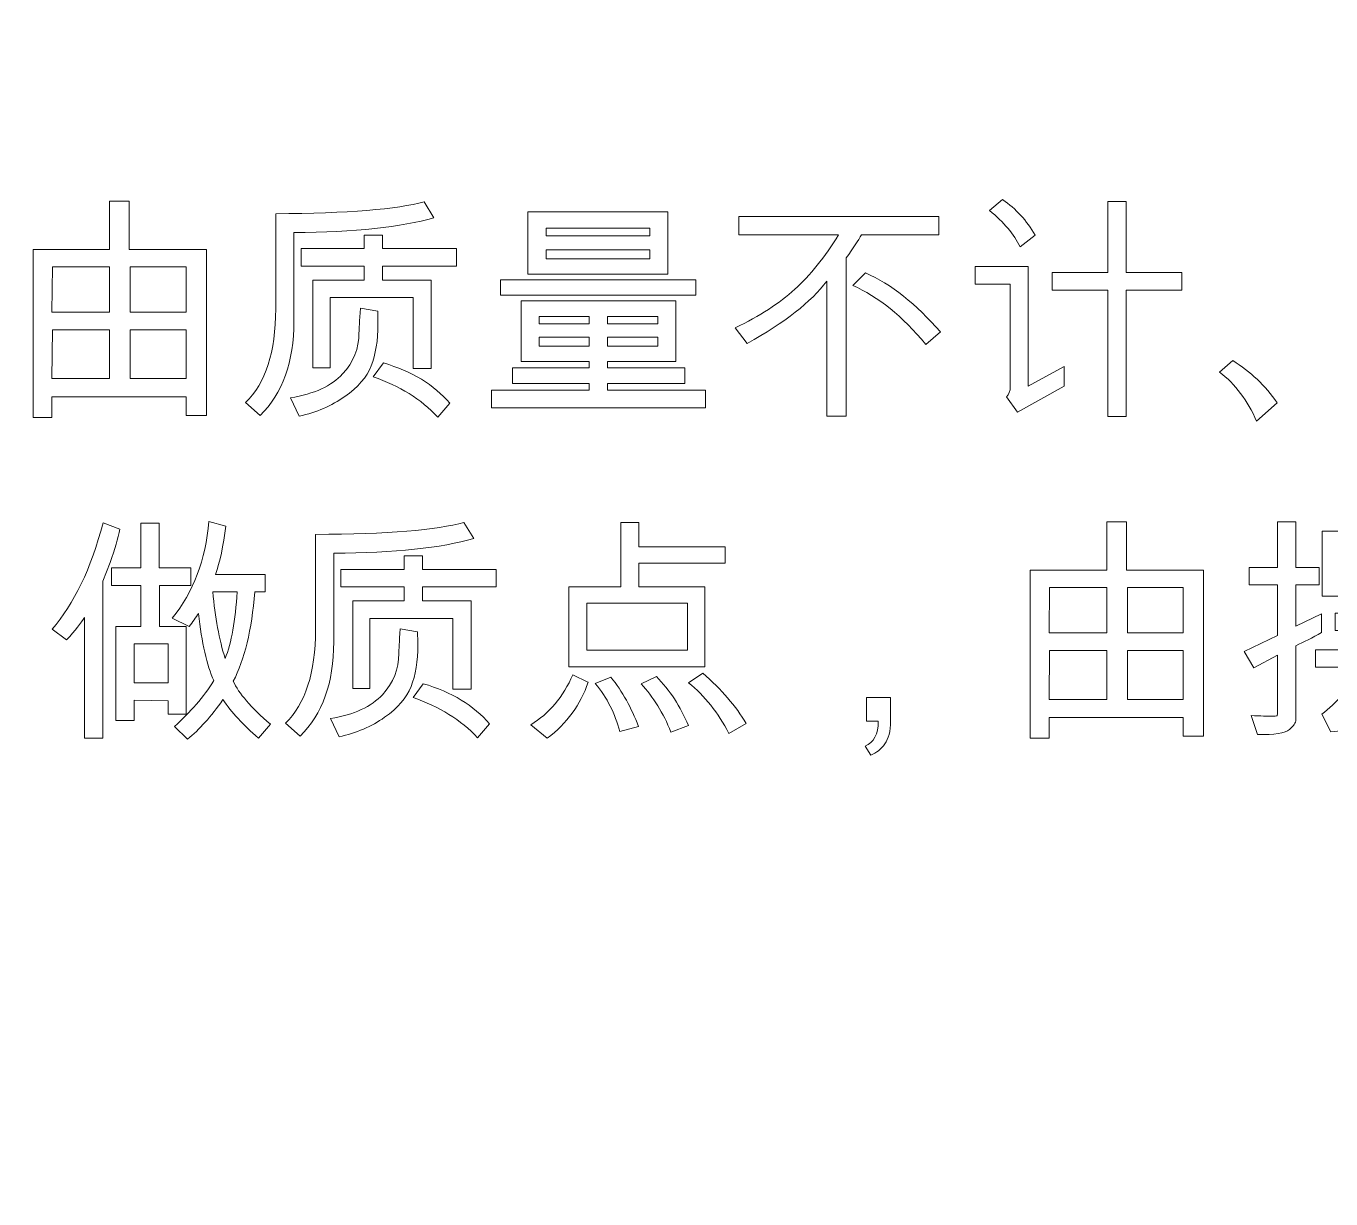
# Model space of a CAD drawing. Header units: millimetres. Extents: x -536 to 886, y 98 to 503.
# Drawn here: x 171.21 to 201.5, y 369.67 to 396.89 of the extents above; entities that cross this region are included whole.
import ezdxf

# ---------------------------------------------------------------- set-up
doc = ezdxf.new("R2010")
doc.units = ezdxf.units.MM
doc.header["$MEASUREMENT"] = 0
doc.layers.add('layer 1', color=7, linetype='Continuous')

msp = doc.modelspace()

# ---------------------------------------------------------------- linework, layer by layer
at = {"layer": 'layer 1', "lineweight": 9}
msp.add_open_spline([(-26.36, 241.324), (-26.36, 241.324), (313.64, 241.324), (313.64, 241.324), (313.64, 241.324), (318.948, 241.327), (324.037, 243.439), (327.788, 247.195), (327.788, 247.195), (331.538, 250.95), (333.644, 256.016), (333.64, 261.324), (333.64, 261.324), (333.64, 261.324), (333.64, 431.324), (333.64, 431.324), (333.64, 431.324), (333.637, 436.632), (331.525, 441.721), (327.77, 445.471), (327.77, 445.471), (324.014, 449.222), (318.948, 451.327), (313.64, 451.324), (313.64, 451.324), (313.64, 451.324), (-26.36, 451.324), (-26.36, 451.324), (-26.36, 451.324), (-31.667, 451.321), (-36.756, 449.209), (-40.507, 445.453), (-40.507, 445.453), (-44.258, 441.698), (-46.363, 436.632), (-46.36, 431.324), (-46.36, 431.324), (-46.36, 431.324), (-46.36, 261.324), (-46.36, 261.324), (-46.36, 261.324), (-46.356, 256.016), (-44.245, 250.927), (-40.489, 247.177), (-40.489, 247.177), (-36.734, 243.426), (-31.667, 241.321), (-26.36, 241.324)], degree=3, knots=[0, 0, 0, 0, 0.083333, 0.083333, 0.083333, 0.083333, 0.166667, 0.166667, 0.166667, 0.166667, 0.25, 0.25, 0.25, 0.25, 0.333333, 0.333333, 0.333333, 0.333333, 0.416667, 0.416667, 0.416667, 0.416667, 0.5, 0.5, 0.5, 0.5, 0.583333, 0.583333, 0.583333, 0.583333, 0.666667, 0.666667, 0.666667, 0.666667, 0.75, 0.75, 0.75, 0.75, 0.833333, 0.833333, 0.833333, 0.833333, 0.916667, 0.916667, 0.916667, 0.916667, 1, 1, 1, 1], dxfattribs=at)
at = {"layer": 'layer 1', "color": 22, "lineweight": 9}
for points, knots in [([(175.399, 387.851), (175.399, 387.851), (174.926, 387.851), (174.926, 387.851), (174.926, 387.851), (174.926, 387.851), (174.926, 388.285), (174.926, 388.285), (174.926, 388.285), (174.926, 388.285), (171.81, 388.285), (171.81, 388.285), (171.81, 388.285), (171.81, 388.285), (171.81, 387.807), (171.81, 387.807), (171.81, 387.807), (171.81, 387.807), (171.373, 387.807), (171.373, 387.807), (171.373, 387.807), (171.373, 387.807), (171.373, 391.706), (171.373, 391.706), (171.373, 391.706), (171.373, 391.706), (173.149, 391.706), (173.149, 391.706), (173.149, 391.706), (173.149, 391.706), (173.149, 392.823), (173.149, 392.823), (173.149, 392.823), (173.149, 392.823), (173.605, 392.823), (173.605, 392.823), (173.605, 392.823), (173.605, 392.823), (173.605, 391.706), (173.605, 391.706), (173.605, 391.706), (173.605, 391.706), (175.399, 391.706), (175.399, 391.706), (175.399, 391.706), (175.399, 391.706), (175.399, 387.851), (175.399, 387.851)], [0, 0, 0, 0, 0.083333, 0.083333, 0.083333, 0.083333, 0.166667, 0.166667, 0.166667, 0.166667, 0.25, 0.25, 0.25, 0.25, 0.333333, 0.333333, 0.333333, 0.333333, 0.416667, 0.416667, 0.416667, 0.416667, 0.5, 0.5, 0.5, 0.5, 0.583333, 0.583333, 0.583333, 0.583333, 0.666667, 0.666667, 0.666667, 0.666667, 0.75, 0.75, 0.75, 0.75, 0.833333, 0.833333, 0.833333, 0.833333, 0.916667, 0.916667, 0.916667, 0.916667, 1, 1, 1, 1]), ([(180.677, 392.441), (179.927, 392.219), (178.844, 392.104), (177.427, 392.096), (177.427, 392.096), (177.427, 392.096), (177.427, 390.04), (177.427, 390.04), (177.427, 390.04), (177.427, 389.093), (177.166, 388.363), (176.644, 387.851), (176.644, 387.851), (176.644, 387.851), (176.304, 388.152), (176.304, 388.152), (176.304, 388.152), (176.771, 388.601), (177.004, 389.324), (177.004, 390.322), (177.004, 390.322), (177.004, 390.322), (177.004, 392.533), (177.004, 392.533), (177.004, 392.533), (178.679, 392.542), (179.827, 392.635), (180.45, 392.812), (180.45, 392.812), (180.45, 392.812), (180.677, 392.441), (180.677, 392.441)], [0, 0, 0, 0, 0.125, 0.125, 0.125, 0.125, 0.25, 0.25, 0.25, 0.25, 0.375, 0.375, 0.375, 0.375, 0.5, 0.5, 0.5, 0.5, 0.625, 0.625, 0.625, 0.625, 0.75, 0.75, 0.75, 0.75, 0.875, 0.875, 0.875, 0.875, 1, 1, 1, 1]), ([(186.111, 391.128), (186.111, 391.128), (182.861, 391.128), (182.861, 391.128), (182.861, 391.128), (182.861, 391.128), (182.861, 392.579), (182.861, 392.579), (182.861, 392.579), (182.861, 392.579), (186.111, 392.579), (186.111, 392.579), (186.111, 392.579), (186.111, 392.579), (186.111, 391.128), (186.111, 391.128)], [0, 0, 0, 0, 0.25, 0.25, 0.25, 0.25, 0.5, 0.5, 0.5, 0.5, 0.75, 0.75, 0.75, 0.75, 1, 1, 1, 1]), ([(194.634, 392.034), (194.634, 392.034), (194.284, 391.768), (194.284, 391.768), (194.284, 391.768), (194.145, 392.058), (193.909, 392.337), (193.576, 392.606), (193.576, 392.606), (193.576, 392.606), (193.877, 392.861), (193.877, 392.861), (193.877, 392.861), (194.189, 392.648), (194.44, 392.372), (194.634, 392.034)], [0, 0, 0, 0, 0.25, 0.25, 0.25, 0.25, 0.5, 0.5, 0.5, 0.5, 0.75, 0.75, 0.75, 0.75, 1, 1, 1, 1]), ([(198.038, 390.761), (198.038, 390.761), (196.745, 390.761), (196.745, 390.761), (196.745, 390.761), (196.745, 390.761), (196.745, 387.829), (196.745, 387.829), (196.745, 387.829), (196.745, 387.829), (196.322, 387.829), (196.322, 387.829), (196.322, 387.829), (196.322, 387.829), (196.322, 390.761), (196.322, 390.761), (196.322, 390.761), (196.322, 390.761), (195.027, 390.761), (195.027, 390.761), (195.027, 390.761), (195.027, 390.761), (195.027, 391.169), (195.027, 391.169), (195.027, 391.169), (195.027, 391.169), (196.322, 391.169), (196.322, 391.169), (196.322, 391.169), (196.322, 391.169), (196.322, 392.818), (196.322, 392.818), (196.322, 392.818), (196.322, 392.818), (196.745, 392.818), (196.745, 392.818), (196.745, 392.818), (196.745, 392.818), (196.745, 391.169), (196.745, 391.169), (196.745, 391.169), (196.745, 391.169), (198.038, 391.169), (198.038, 391.169), (198.038, 391.169), (198.038, 391.169), (198.038, 390.761), (198.038, 390.761)], [0, 0, 0, 0, 0.083333, 0.083333, 0.083333, 0.083333, 0.166667, 0.166667, 0.166667, 0.166667, 0.25, 0.25, 0.25, 0.25, 0.333333, 0.333333, 0.333333, 0.333333, 0.416667, 0.416667, 0.416667, 0.416667, 0.5, 0.5, 0.5, 0.5, 0.583333, 0.583333, 0.583333, 0.583333, 0.666667, 0.666667, 0.666667, 0.666667, 0.75, 0.75, 0.75, 0.75, 0.833333, 0.833333, 0.833333, 0.833333, 0.916667, 0.916667, 0.916667, 0.916667, 1, 1, 1, 1]), ([(192.399, 392.045), (192.399, 392.045), (190.606, 392.045), (190.606, 392.045), (190.606, 392.045), (190.528, 391.915), (190.41, 391.735), (190.25, 391.507), (190.25, 391.507), (190.25, 391.507), (190.25, 387.834), (190.25, 387.834), (190.25, 387.834), (190.25, 387.834), (189.795, 387.834), (189.795, 387.834), (189.795, 387.834), (189.795, 387.834), (189.795, 390.968), (189.795, 390.968), (189.795, 390.968), (189.437, 390.487), (188.822, 390.005), (187.951, 389.522), (187.951, 389.522), (187.951, 389.522), (187.671, 389.885), (187.671, 389.885), (187.671, 389.885), (188.237, 390.158), (188.698, 390.456), (189.054, 390.778), (189.054, 390.778), (189.411, 391.1), (189.75, 391.522), (190.072, 392.045), (190.072, 392.045), (190.072, 392.045), (187.755, 392.045), (187.755, 392.045), (187.755, 392.045), (187.755, 392.045), (187.755, 392.468), (187.755, 392.468), (187.755, 392.468), (187.755, 392.468), (192.399, 392.468), (192.399, 392.468), (192.399, 392.468), (192.399, 392.468), (192.399, 392.045), (192.399, 392.045)], [0, 0, 0, 0, 0.076923, 0.076923, 0.076923, 0.076923, 0.153846, 0.153846, 0.153846, 0.153846, 0.230769, 0.230769, 0.230769, 0.230769, 0.307692, 0.307692, 0.307692, 0.307692, 0.384615, 0.384615, 0.384615, 0.384615, 0.461538, 0.461538, 0.461538, 0.461538, 0.538462, 0.538462, 0.538462, 0.538462, 0.615385, 0.615385, 0.615385, 0.615385, 0.692308, 0.692308, 0.692308, 0.692308, 0.769231, 0.769231, 0.769231, 0.769231, 0.846154, 0.846154, 0.846154, 0.846154, 0.923077, 0.923077, 0.923077, 0.923077, 1, 1, 1, 1]), ([(181.198, 391.318), (181.198, 391.318), (179.484, 391.318), (179.484, 391.318), (179.484, 391.318), (179.484, 391.318), (179.484, 390.99), (179.484, 390.99), (179.484, 390.99), (179.484, 390.99), (180.615, 390.99), (180.615, 390.99), (180.615, 390.99), (180.615, 390.99), (180.615, 388.939), (180.615, 388.939), (180.615, 388.939), (180.615, 388.939), (180.195, 388.939), (180.195, 388.939), (180.195, 388.939), (180.195, 388.939), (180.195, 390.585), (180.195, 390.585), (180.195, 390.585), (180.195, 390.585), (178.266, 390.585), (178.266, 390.585), (178.266, 390.585), (178.266, 390.585), (178.266, 388.957), (178.266, 388.957), (178.266, 388.957), (178.266, 388.957), (177.867, 388.957), (177.867, 388.957), (177.867, 388.957), (177.867, 388.957), (177.867, 390.99), (177.867, 390.99), (177.867, 390.99), (177.867, 390.99), (179.061, 390.99), (179.061, 390.99), (179.061, 390.99), (179.061, 390.99), (179.061, 391.318), (179.061, 391.318), (179.061, 391.318), (179.061, 391.318), (177.593, 391.318), (177.593, 391.318), (177.593, 391.318), (177.593, 391.318), (177.593, 391.722), (177.593, 391.722), (177.593, 391.722), (177.593, 391.722), (179.061, 391.722), (179.061, 391.722), (179.061, 391.722), (179.061, 391.722), (179.061, 392.039), (179.061, 392.039), (179.061, 392.039), (179.061, 392.039), (179.484, 392.039), (179.484, 392.039), (179.484, 392.039), (179.484, 392.039), (179.484, 391.722), (179.484, 391.722), (179.484, 391.722), (179.484, 391.722), (181.198, 391.722), (181.198, 391.722), (181.198, 391.722), (181.198, 391.722), (181.198, 391.318), (181.198, 391.318)], [0, 0, 0, 0, 0.05, 0.05, 0.05, 0.05, 0.1, 0.1, 0.1, 0.1, 0.15, 0.15, 0.15, 0.15, 0.2, 0.2, 0.2, 0.2, 0.25, 0.25, 0.25, 0.25, 0.3, 0.3, 0.3, 0.3, 0.35, 0.35, 0.35, 0.35, 0.4, 0.4, 0.4, 0.4, 0.45, 0.45, 0.45, 0.45, 0.5, 0.5, 0.5, 0.5, 0.55, 0.55, 0.55, 0.55, 0.6, 0.6, 0.6, 0.6, 0.65, 0.65, 0.65, 0.65, 0.7, 0.7, 0.7, 0.7, 0.75, 0.75, 0.75, 0.75, 0.8, 0.8, 0.8, 0.8, 0.85, 0.85, 0.85, 0.85, 0.9, 0.9, 0.9, 0.9, 0.95, 0.95, 0.95, 0.95, 1, 1, 1, 1]), ([(185.688, 392.018), (185.688, 392.018), (185.688, 392.196), (185.688, 392.196), (185.688, 392.196), (185.688, 392.196), (183.282, 392.196), (183.282, 392.196), (183.282, 392.196), (183.282, 392.196), (183.282, 392.018), (183.282, 392.018), (183.282, 392.018), (183.282, 392.018), (185.688, 392.018), (185.688, 392.018)], [0, 0, 0, 0, 0.25, 0.25, 0.25, 0.25, 0.5, 0.5, 0.5, 0.5, 0.75, 0.75, 0.75, 0.75, 1, 1, 1, 1]), ([(185.688, 391.489), (185.688, 391.489), (185.688, 391.695), (185.688, 391.695), (185.688, 391.695), (185.688, 391.695), (183.282, 391.695), (183.282, 391.695), (183.282, 391.695), (183.282, 391.695), (183.282, 391.489), (183.282, 391.489), (183.282, 391.489), (183.282, 391.489), (185.688, 391.489), (185.688, 391.489)], [0, 0, 0, 0, 0.25, 0.25, 0.25, 0.25, 0.5, 0.5, 0.5, 0.5, 0.75, 0.75, 0.75, 0.75, 1, 1, 1, 1]), ([(173.149, 390.246), (173.149, 390.246), (173.149, 391.302), (173.149, 391.302), (173.149, 391.302), (173.149, 391.302), (171.821, 391.302), (171.821, 391.302), (171.821, 391.302), (171.821, 391.302), (171.81, 390.246), (171.81, 390.246), (171.81, 390.246), (171.81, 390.246), (173.149, 390.246), (173.149, 390.246)], [0, 0, 0, 0, 0.25, 0.25, 0.25, 0.25, 0.5, 0.5, 0.5, 0.5, 0.75, 0.75, 0.75, 0.75, 1, 1, 1, 1]), ([(174.926, 390.246), (174.926, 390.246), (174.926, 391.302), (174.926, 391.302), (174.926, 391.302), (174.926, 391.302), (173.627, 391.302), (173.627, 391.302), (173.627, 391.302), (173.627, 391.302), (173.627, 390.246), (173.627, 390.246), (173.627, 390.246), (173.627, 390.246), (174.926, 390.246), (174.926, 390.246)], [0, 0, 0, 0, 0.25, 0.25, 0.25, 0.25, 0.5, 0.5, 0.5, 0.5, 0.75, 0.75, 0.75, 0.75, 1, 1, 1, 1]), ([(192.434, 389.791), (192.434, 389.791), (192.095, 389.5), (192.095, 389.5), (192.095, 389.5), (191.556, 390.155), (190.991, 390.61), (190.399, 390.868), (190.399, 390.868), (190.399, 390.868), (190.695, 391.163), (190.695, 391.163), (190.695, 391.163), (191.292, 390.894), (191.872, 390.436), (192.434, 389.791)], [0, 0, 0, 0, 0.25, 0.25, 0.25, 0.25, 0.5, 0.5, 0.5, 0.5, 0.75, 0.75, 0.75, 0.75, 1, 1, 1, 1]), ([(195.31, 388.529), (195.31, 388.529), (194.222, 387.93), (194.222, 387.93), (194.222, 387.93), (194.222, 387.93), (193.972, 388.285), (193.972, 388.285), (193.972, 388.285), (194.028, 388.343), (194.056, 388.42), (194.056, 388.519), (194.056, 388.519), (194.056, 388.519), (194.056, 390.9), (194.056, 390.9), (194.056, 390.9), (194.056, 390.9), (193.245, 390.9), (193.245, 390.9), (193.245, 390.9), (193.245, 390.9), (193.245, 391.307), (193.245, 391.307), (193.245, 391.307), (193.245, 391.307), (194.476, 391.307), (194.476, 391.307), (194.476, 391.307), (194.476, 391.307), (194.476, 388.534), (194.476, 388.534), (194.476, 388.534), (194.476, 388.534), (195.31, 388.99), (195.31, 388.99), (195.31, 388.99), (195.31, 388.99), (195.31, 388.529), (195.31, 388.529)], [0, 0, 0, 0, 0.1, 0.1, 0.1, 0.1, 0.2, 0.2, 0.2, 0.2, 0.3, 0.3, 0.3, 0.3, 0.4, 0.4, 0.4, 0.4, 0.5, 0.5, 0.5, 0.5, 0.6, 0.6, 0.6, 0.6, 0.7, 0.7, 0.7, 0.7, 0.8, 0.8, 0.8, 0.8, 0.9, 0.9, 0.9, 0.9, 1, 1, 1, 1]), ([(186.754, 390.64), (186.754, 390.64), (182.226, 390.64), (182.226, 390.64), (182.226, 390.64), (182.226, 390.64), (182.226, 391), (182.226, 391), (182.226, 391), (182.226, 391), (186.754, 391), (186.754, 391), (186.754, 391), (186.754, 391), (186.754, 390.64), (186.754, 390.64)], [0, 0, 0, 0, 0.25, 0.25, 0.25, 0.25, 0.5, 0.5, 0.5, 0.5, 0.75, 0.75, 0.75, 0.75, 1, 1, 1, 1]), ([(186.982, 388.03), (186.982, 388.03), (182.017, 388.03), (182.017, 388.03), (182.017, 388.03), (182.017, 388.03), (182.017, 388.434), (182.017, 388.434), (182.017, 388.434), (182.017, 388.434), (184.283, 388.434), (184.283, 388.434), (184.283, 388.434), (184.283, 388.434), (184.283, 388.594), (184.283, 388.594), (184.283, 388.594), (184.283, 388.594), (182.5, 388.594), (182.5, 388.594), (182.5, 388.594), (182.5, 388.594), (182.5, 388.957), (182.5, 388.957), (182.5, 388.957), (182.5, 388.957), (184.283, 388.957), (184.283, 388.957), (184.283, 388.957), (184.283, 388.957), (184.283, 389.102), (184.283, 389.102), (184.283, 389.102), (184.283, 389.102), (182.699, 389.102), (182.699, 389.102), (182.699, 389.102), (182.699, 389.102), (182.699, 390.512), (182.699, 390.512), (182.699, 390.512), (182.699, 390.512), (186.295, 390.512), (186.295, 390.512), (186.295, 390.512), (186.295, 390.512), (186.295, 389.102), (186.295, 389.102), (186.295, 389.102), (186.295, 389.102), (184.706, 389.102), (184.706, 389.102), (184.706, 389.102), (184.706, 389.102), (184.706, 388.957), (184.706, 388.957), (184.706, 388.957), (184.706, 388.957), (186.504, 388.957), (186.504, 388.957), (186.504, 388.957), (186.504, 388.957), (186.504, 388.594), (186.504, 388.594), (186.504, 388.594), (186.504, 388.594), (184.706, 388.594), (184.706, 388.594), (184.706, 388.594), (184.706, 388.594), (184.706, 388.434), (184.706, 388.434), (184.706, 388.434), (184.706, 388.434), (186.982, 388.434), (186.982, 388.434), (186.982, 388.434), (186.982, 388.434), (186.982, 388.03), (186.982, 388.03)], [0, 0, 0, 0, 0.05, 0.05, 0.05, 0.05, 0.1, 0.1, 0.1, 0.1, 0.15, 0.15, 0.15, 0.15, 0.2, 0.2, 0.2, 0.2, 0.25, 0.25, 0.25, 0.25, 0.3, 0.3, 0.3, 0.3, 0.35, 0.35, 0.35, 0.35, 0.4, 0.4, 0.4, 0.4, 0.45, 0.45, 0.45, 0.45, 0.5, 0.5, 0.5, 0.5, 0.55, 0.55, 0.55, 0.55, 0.6, 0.6, 0.6, 0.6, 0.65, 0.65, 0.65, 0.65, 0.7, 0.7, 0.7, 0.7, 0.75, 0.75, 0.75, 0.75, 0.8, 0.8, 0.8, 0.8, 0.85, 0.85, 0.85, 0.85, 0.9, 0.9, 0.9, 0.9, 0.95, 0.95, 0.95, 0.95, 1, 1, 1, 1]), ([(179.373, 390.273), (179.376, 390.158), (179.378, 390.058), (179.378, 389.975), (179.378, 389.975), (179.378, 389.59), (179.326, 389.266), (179.222, 389.004), (179.222, 389.004), (179.118, 388.742), (178.913, 388.504), (178.609, 388.289), (178.609, 388.289), (178.304, 388.075), (177.951, 387.923), (177.549, 387.834), (177.549, 387.834), (177.549, 387.834), (177.349, 388.257), (177.349, 388.257), (177.349, 388.257), (177.9, 388.352), (178.303, 388.537), (178.558, 388.814), (178.558, 388.814), (178.811, 389.091), (178.938, 389.409), (178.938, 389.769), (178.938, 389.769), (178.938, 389.85), (178.95, 390.041), (178.971, 390.341), (178.971, 390.341), (178.971, 390.341), (179.373, 390.273), (179.373, 390.273)], [0, 0, 0, 0, 0.111111, 0.111111, 0.111111, 0.111111, 0.222222, 0.222222, 0.222222, 0.222222, 0.333333, 0.333333, 0.333333, 0.333333, 0.444444, 0.444444, 0.444444, 0.444444, 0.555556, 0.555556, 0.555556, 0.555556, 0.666667, 0.666667, 0.666667, 0.666667, 0.777778, 0.777778, 0.777778, 0.777778, 0.888889, 0.888889, 0.888889, 0.888889, 1, 1, 1, 1]), ([(184.283, 389.978), (184.283, 389.978), (184.283, 390.151), (184.283, 390.151), (184.283, 390.151), (184.283, 390.151), (183.122, 390.151), (183.122, 390.151), (183.122, 390.151), (183.122, 390.151), (183.122, 389.978), (183.122, 389.978), (183.122, 389.978), (183.122, 389.978), (184.283, 389.978), (184.283, 389.978)], [0, 0, 0, 0, 0.25, 0.25, 0.25, 0.25, 0.5, 0.5, 0.5, 0.5, 0.75, 0.75, 0.75, 0.75, 1, 1, 1, 1]), ([(185.872, 389.978), (185.872, 389.978), (185.872, 390.151), (185.872, 390.151), (185.872, 390.151), (185.872, 390.151), (184.706, 390.151), (184.706, 390.151), (184.706, 390.151), (184.706, 390.151), (184.706, 389.978), (184.706, 389.978), (184.706, 389.978), (184.706, 389.978), (185.872, 389.978), (185.872, 389.978)], [0, 0, 0, 0, 0.25, 0.25, 0.25, 0.25, 0.5, 0.5, 0.5, 0.5, 0.75, 0.75, 0.75, 0.75, 1, 1, 1, 1]), ([(173.149, 388.706), (173.149, 388.706), (173.149, 389.839), (173.149, 389.839), (173.149, 389.839), (173.149, 389.839), (171.821, 389.839), (171.821, 389.839), (171.821, 389.839), (171.821, 389.839), (171.81, 388.706), (171.81, 388.706), (171.81, 388.706), (171.81, 388.706), (173.149, 388.706), (173.149, 388.706)], [0, 0, 0, 0, 0.25, 0.25, 0.25, 0.25, 0.5, 0.5, 0.5, 0.5, 0.75, 0.75, 0.75, 0.75, 1, 1, 1, 1]), ([(174.926, 388.706), (174.926, 388.706), (174.926, 389.839), (174.926, 389.839), (174.926, 389.839), (174.926, 389.839), (173.627, 389.839), (173.627, 389.839), (173.627, 389.839), (173.627, 389.839), (173.627, 388.706), (173.627, 388.706), (173.627, 388.706), (173.627, 388.706), (174.926, 388.706), (174.926, 388.706)], [0, 0, 0, 0, 0.25, 0.25, 0.25, 0.25, 0.5, 0.5, 0.5, 0.5, 0.75, 0.75, 0.75, 0.75, 1, 1, 1, 1]), ([(184.283, 389.462), (184.283, 389.462), (184.283, 389.669), (184.283, 389.669), (184.283, 389.669), (184.283, 389.669), (183.122, 389.669), (183.122, 389.669), (183.122, 389.669), (183.122, 389.669), (183.122, 389.462), (183.122, 389.462), (183.122, 389.462), (183.122, 389.462), (184.283, 389.462), (184.283, 389.462)], [0, 0, 0, 0, 0.25, 0.25, 0.25, 0.25, 0.5, 0.5, 0.5, 0.5, 0.75, 0.75, 0.75, 0.75, 1, 1, 1, 1]), ([(185.872, 389.462), (185.872, 389.462), (185.872, 389.669), (185.872, 389.669), (185.872, 389.669), (185.872, 389.669), (184.706, 389.669), (184.706, 389.669), (184.706, 389.669), (184.706, 389.669), (184.706, 389.462), (184.706, 389.462), (184.706, 389.462), (184.706, 389.462), (185.872, 389.462), (185.872, 389.462)], [0, 0, 0, 0, 0.25, 0.25, 0.25, 0.25, 0.5, 0.5, 0.5, 0.5, 0.75, 0.75, 0.75, 0.75, 1, 1, 1, 1]), ([(181.044, 388.133), (181.044, 388.133), (180.767, 387.813), (180.767, 387.813), (180.767, 387.813), (180.378, 388.227), (179.878, 388.538), (179.267, 388.746), (179.267, 388.746), (179.267, 388.746), (179.505, 389.069), (179.505, 389.069), (179.505, 389.069), (180.167, 388.875), (180.68, 388.563), (181.044, 388.133)], [0, 0, 0, 0, 0.25, 0.25, 0.25, 0.25, 0.5, 0.5, 0.5, 0.5, 0.75, 0.75, 0.75, 0.75, 1, 1, 1, 1]), ([(200.255, 388.146), (200.255, 388.146), (199.772, 387.718), (199.772, 387.718), (199.772, 387.718), (199.569, 388.199), (199.283, 388.579), (198.912, 388.857), (198.912, 388.857), (198.912, 388.857), (199.221, 389.123), (199.221, 389.123), (199.221, 389.123), (199.632, 388.871), (199.976, 388.546), (200.255, 388.146)], [0, 0, 0, 0, 0.25, 0.25, 0.25, 0.25, 0.5, 0.5, 0.5, 0.5, 0.75, 0.75, 0.75, 0.75, 1, 1, 1, 1]), ([(173.386, 385.214), (173.346, 384.999), (173.27, 384.742), (173.158, 384.441), (173.158, 384.441), (173.158, 384.441), (172.992, 384.007), (172.992, 384.007), (172.992, 384.007), (172.992, 384.007), (172.992, 380.364), (172.992, 380.364), (172.992, 380.364), (172.992, 380.364), (172.569, 380.364), (172.569, 380.364), (172.569, 380.364), (172.569, 380.364), (172.569, 383.164), (172.569, 383.164), (172.569, 383.164), (172.569, 383.164), (172.563, 383.164), (172.563, 383.164), (172.563, 383.164), (172.488, 383.035), (172.35, 382.86), (172.151, 382.64), (172.151, 382.64), (172.151, 382.64), (171.818, 382.89), (171.818, 382.89), (171.818, 382.89), (172.321, 383.472), (172.713, 384.294), (172.998, 385.358), (172.998, 385.358), (172.998, 385.358), (173.386, 385.214), (173.386, 385.214)], [0, 0, 0, 0, 0.1, 0.1, 0.1, 0.1, 0.2, 0.2, 0.2, 0.2, 0.3, 0.3, 0.3, 0.3, 0.4, 0.4, 0.4, 0.4, 0.5, 0.5, 0.5, 0.5, 0.6, 0.6, 0.6, 0.6, 0.7, 0.7, 0.7, 0.7, 0.8, 0.8, 0.8, 0.8, 0.9, 0.9, 0.9, 0.9, 1, 1, 1, 1]), ([(175.035, 383.906), (175.035, 383.906), (174.308, 383.906), (174.308, 383.906), (174.308, 383.906), (174.308, 383.906), (174.308, 382.952), (174.308, 382.952), (174.308, 382.952), (174.308, 382.952), (174.929, 382.952), (174.929, 382.952), (174.929, 382.952), (174.929, 382.952), (174.929, 380.918), (174.929, 380.918), (174.929, 380.918), (174.929, 380.918), (174.509, 380.918), (174.509, 380.918), (174.509, 380.918), (174.509, 380.918), (174.509, 381.23), (174.509, 381.23), (174.509, 381.23), (174.509, 381.23), (173.719, 381.24), (173.719, 381.24), (173.719, 381.24), (173.719, 381.24), (173.719, 380.769), (173.719, 380.769), (173.719, 380.769), (173.719, 380.769), (173.296, 380.769), (173.296, 380.769), (173.296, 380.769), (173.296, 380.769), (173.296, 382.952), (173.296, 382.952), (173.296, 382.952), (173.296, 382.952), (173.874, 382.952), (173.874, 382.952), (173.874, 382.952), (173.874, 382.952), (173.874, 383.906), (173.874, 383.906), (173.874, 383.906), (173.874, 383.906), (173.19, 383.906), (173.19, 383.906), (173.19, 383.906), (173.19, 383.906), (173.19, 384.314), (173.19, 384.314), (173.19, 384.314), (173.19, 384.314), (173.874, 384.314), (173.874, 384.314), (173.874, 384.314), (173.874, 384.314), (173.874, 385.347), (173.874, 385.347), (173.874, 385.347), (173.874, 385.347), (174.297, 385.347), (174.297, 385.347), (174.297, 385.347), (174.297, 385.347), (174.297, 384.314), (174.297, 384.314), (174.297, 384.314), (174.297, 384.314), (175.035, 384.314), (175.035, 384.314), (175.035, 384.314), (175.035, 384.314), (175.035, 383.906), (175.035, 383.906)], [0, 0, 0, 0, 0.05, 0.05, 0.05, 0.05, 0.1, 0.1, 0.1, 0.1, 0.15, 0.15, 0.15, 0.15, 0.2, 0.2, 0.2, 0.2, 0.25, 0.25, 0.25, 0.25, 0.3, 0.3, 0.3, 0.3, 0.35, 0.35, 0.35, 0.35, 0.4, 0.4, 0.4, 0.4, 0.45, 0.45, 0.45, 0.45, 0.5, 0.5, 0.5, 0.5, 0.55, 0.55, 0.55, 0.55, 0.6, 0.6, 0.6, 0.6, 0.65, 0.65, 0.65, 0.65, 0.7, 0.7, 0.7, 0.7, 0.75, 0.75, 0.75, 0.75, 0.8, 0.8, 0.8, 0.8, 0.85, 0.85, 0.85, 0.85, 0.9, 0.9, 0.9, 0.9, 0.95, 0.95, 0.95, 0.95, 1, 1, 1, 1]), ([(176.885, 380.684), (176.885, 380.684), (176.603, 380.364), (176.603, 380.364), (176.603, 380.364), (176.249, 380.668), (175.975, 380.965), (175.781, 381.256), (175.781, 381.256), (175.504, 380.862), (175.23, 380.556), (174.959, 380.34), (174.959, 380.34), (174.959, 380.34), (174.652, 380.635), (174.652, 380.635), (174.652, 380.635), (175.025, 380.963), (175.331, 381.316), (175.569, 381.696), (175.569, 381.696), (175.405, 382.052), (175.287, 382.573), (175.214, 383.258), (175.214, 383.258), (175.147, 383.157), (175.075, 383.055), (174.997, 382.952), (174.997, 382.952), (174.997, 382.952), (174.601, 383.147), (174.601, 383.147), (174.601, 383.147), (175.091, 383.751), (175.375, 384.499), (175.452, 385.391), (175.452, 385.391), (175.452, 385.391), (175.846, 385.285), (175.846, 385.285), (175.846, 385.285), (175.788, 384.822), (175.709, 384.447), (175.607, 384.162), (175.607, 384.162), (175.607, 384.162), (176.763, 384.162), (176.763, 384.162), (176.763, 384.162), (176.763, 384.162), (176.763, 383.757), (176.763, 383.757), (176.763, 383.757), (176.763, 383.757), (176.519, 383.757), (176.519, 383.757), (176.519, 383.757), (176.447, 382.873), (176.28, 382.18), (176.02, 381.68), (176.02, 381.68), (176.143, 381.405), (176.431, 381.073), (176.885, 380.684)], [0, 0, 0, 0, 0.0625, 0.0625, 0.0625, 0.0625, 0.125, 0.125, 0.125, 0.125, 0.1875, 0.1875, 0.1875, 0.1875, 0.25, 0.25, 0.25, 0.25, 0.3125, 0.3125, 0.3125, 0.3125, 0.375, 0.375, 0.375, 0.375, 0.4375, 0.4375, 0.4375, 0.4375, 0.5, 0.5, 0.5, 0.5, 0.5625, 0.5625, 0.5625, 0.5625, 0.625, 0.625, 0.625, 0.625, 0.6875, 0.6875, 0.6875, 0.6875, 0.75, 0.75, 0.75, 0.75, 0.8125, 0.8125, 0.8125, 0.8125, 0.875, 0.875, 0.875, 0.875, 0.9375, 0.9375, 0.9375, 0.9375, 1, 1, 1, 1]), ([(181.602, 384.997), (180.852, 384.775), (179.769, 384.66), (178.352, 384.653), (178.352, 384.653), (178.352, 384.653), (178.352, 382.596), (178.352, 382.596), (178.352, 382.596), (178.352, 381.649), (178.091, 380.919), (177.569, 380.407), (177.569, 380.407), (177.569, 380.407), (177.229, 380.708), (177.229, 380.708), (177.229, 380.708), (177.696, 381.157), (177.929, 381.88), (177.929, 382.879), (177.929, 382.879), (177.929, 382.879), (177.929, 385.09), (177.929, 385.09), (177.929, 385.09), (179.604, 385.098), (180.752, 385.192), (181.375, 385.368), (181.375, 385.368), (181.375, 385.368), (181.602, 384.997), (181.602, 384.997)], [0, 0, 0, 0, 0.125, 0.125, 0.125, 0.125, 0.25, 0.25, 0.25, 0.25, 0.375, 0.375, 0.375, 0.375, 0.5, 0.5, 0.5, 0.5, 0.625, 0.625, 0.625, 0.625, 0.75, 0.75, 0.75, 0.75, 0.875, 0.875, 0.875, 0.875, 1, 1, 1, 1]), ([(187.44, 384.419), (187.44, 384.419), (185.436, 384.419), (185.436, 384.419), (185.436, 384.419), (185.436, 384.419), (185.436, 383.874), (185.436, 383.874), (185.436, 383.874), (185.436, 383.874), (186.963, 383.874), (186.963, 383.874), (186.963, 383.874), (186.963, 383.874), (186.963, 382.019), (186.963, 382.019), (186.963, 382.019), (186.963, 382.019), (183.808, 382.019), (183.808, 382.019), (183.808, 382.019), (183.808, 382.019), (183.808, 383.874), (183.808, 383.874), (183.808, 383.874), (183.808, 383.874), (185.013, 383.874), (185.013, 383.874), (185.013, 383.874), (185.013, 383.874), (185.013, 385.363), (185.013, 385.363), (185.013, 385.363), (185.013, 385.363), (185.436, 385.363), (185.436, 385.363), (185.436, 385.363), (185.436, 385.363), (185.436, 384.802), (185.436, 384.802), (185.436, 384.802), (185.436, 384.802), (187.44, 384.802), (187.44, 384.802), (187.44, 384.802), (187.44, 384.802), (187.44, 384.419), (187.44, 384.419)], [0, 0, 0, 0, 0.083333, 0.083333, 0.083333, 0.083333, 0.166667, 0.166667, 0.166667, 0.166667, 0.25, 0.25, 0.25, 0.25, 0.333333, 0.333333, 0.333333, 0.333333, 0.416667, 0.416667, 0.416667, 0.416667, 0.5, 0.5, 0.5, 0.5, 0.583333, 0.583333, 0.583333, 0.583333, 0.666667, 0.666667, 0.666667, 0.666667, 0.75, 0.75, 0.75, 0.75, 0.833333, 0.833333, 0.833333, 0.833333, 0.916667, 0.916667, 0.916667, 0.916667, 1, 1, 1, 1]), ([(198.546, 380.407), (198.546, 380.407), (198.074, 380.407), (198.074, 380.407), (198.074, 380.407), (198.074, 380.407), (198.074, 380.842), (198.074, 380.842), (198.074, 380.842), (198.074, 380.842), (194.957, 380.842), (194.957, 380.842), (194.957, 380.842), (194.957, 380.842), (194.957, 380.364), (194.957, 380.364), (194.957, 380.364), (194.957, 380.364), (194.52, 380.364), (194.52, 380.364), (194.52, 380.364), (194.52, 380.364), (194.52, 384.262), (194.52, 384.262), (194.52, 384.262), (194.52, 384.262), (196.297, 384.262), (196.297, 384.262), (196.297, 384.262), (196.297, 384.262), (196.297, 385.38), (196.297, 385.38), (196.297, 385.38), (196.297, 385.38), (196.752, 385.38), (196.752, 385.38), (196.752, 385.38), (196.752, 385.38), (196.752, 384.262), (196.752, 384.262), (196.752, 384.262), (196.752, 384.262), (198.546, 384.262), (198.546, 384.262), (198.546, 384.262), (198.546, 384.262), (198.546, 380.407), (198.546, 380.407)], [0, 0, 0, 0, 0.083333, 0.083333, 0.083333, 0.083333, 0.166667, 0.166667, 0.166667, 0.166667, 0.25, 0.25, 0.25, 0.25, 0.333333, 0.333333, 0.333333, 0.333333, 0.416667, 0.416667, 0.416667, 0.416667, 0.5, 0.5, 0.5, 0.5, 0.583333, 0.583333, 0.583333, 0.583333, 0.666667, 0.666667, 0.666667, 0.666667, 0.75, 0.75, 0.75, 0.75, 0.833333, 0.833333, 0.833333, 0.833333, 0.916667, 0.916667, 0.916667, 0.916667, 1, 1, 1, 1]), ([(201.28, 382.814), (201.069, 382.693), (200.871, 382.59), (200.686, 382.507), (200.686, 382.507), (200.686, 382.507), (200.686, 380.784), (200.686, 380.784), (200.686, 380.784), (200.686, 380.721), (200.637, 380.646), (200.537, 380.56), (200.537, 380.56), (200.438, 380.475), (200.19, 380.436), (199.796, 380.445), (199.796, 380.445), (199.796, 380.445), (199.647, 380.885), (199.647, 380.885), (199.647, 380.885), (199.877, 380.876), (200.033, 380.871), (200.116, 380.871), (200.116, 380.871), (200.196, 380.871), (200.24, 380.874), (200.25, 380.88), (200.25, 380.88), (200.259, 380.887), (200.263, 380.934), (200.263, 381.023), (200.263, 381.023), (200.263, 381.023), (200.263, 382.284), (200.263, 382.284), (200.263, 382.284), (200.263, 382.284), (199.713, 381.997), (199.713, 381.997), (199.713, 381.997), (199.713, 381.997), (199.485, 382.374), (199.485, 382.374), (199.485, 382.374), (199.485, 382.374), (200.263, 382.74), (200.263, 382.74), (200.263, 382.74), (200.263, 382.74), (200.263, 383.918), (200.263, 383.918), (200.263, 383.918), (200.263, 383.918), (199.602, 383.918), (199.602, 383.918), (199.602, 383.918), (199.602, 383.918), (199.602, 384.324), (199.602, 384.324), (199.602, 384.324), (199.602, 384.324), (200.263, 384.324), (200.263, 384.324), (200.263, 384.324), (200.263, 384.324), (200.263, 385.385), (200.263, 385.385), (200.263, 385.385), (200.263, 385.385), (200.686, 385.385), (200.686, 385.385), (200.686, 385.385), (200.686, 385.385), (200.686, 384.324), (200.686, 384.324), (200.686, 384.324), (200.686, 384.324), (201.231, 384.324), (201.231, 384.324), (201.231, 384.324), (201.231, 384.324), (201.231, 383.918), (201.231, 383.918), (201.231, 383.918), (201.231, 383.918), (200.686, 383.918), (200.686, 383.918), (200.686, 383.918), (200.686, 383.918), (200.686, 382.957), (200.686, 382.957), (200.686, 382.957), (200.686, 382.957), (201.28, 383.247), (201.28, 383.247), (201.28, 383.247), (201.28, 383.247), (201.28, 382.814), (201.28, 382.814)], [0, 0, 0, 0, 0.04, 0.04, 0.04, 0.04, 0.08, 0.08, 0.08, 0.08, 0.12, 0.12, 0.12, 0.12, 0.16, 0.16, 0.16, 0.16, 0.2, 0.2, 0.2, 0.2, 0.24, 0.24, 0.24, 0.24, 0.28, 0.28, 0.28, 0.28, 0.32, 0.32, 0.32, 0.32, 0.36, 0.36, 0.36, 0.36, 0.4, 0.4, 0.4, 0.4, 0.44, 0.44, 0.44, 0.44, 0.48, 0.48, 0.48, 0.48, 0.52, 0.52, 0.52, 0.52, 0.56, 0.56, 0.56, 0.56, 0.6, 0.6, 0.6, 0.6, 0.64, 0.64, 0.64, 0.64, 0.68, 0.68, 0.68, 0.68, 0.72, 0.72, 0.72, 0.72, 0.76, 0.76, 0.76, 0.76, 0.8, 0.8, 0.8, 0.8, 0.84, 0.84, 0.84, 0.84, 0.88, 0.88, 0.88, 0.88, 0.92, 0.92, 0.92, 0.92, 0.96, 0.96, 0.96, 0.96, 1, 1, 1, 1]), ([(204.504, 380.652), (204.504, 380.652), (204.148, 380.402), (204.148, 380.402), (204.148, 380.402), (204.115, 380.442), (204.072, 380.503), (204.017, 380.586), (204.017, 380.586), (203.963, 380.669), (203.925, 380.723), (203.904, 380.746), (203.904, 380.746), (203.904, 380.746), (201.497, 380.507), (201.497, 380.507), (201.497, 380.507), (201.497, 380.507), (201.286, 380.918), (201.286, 380.918), (201.286, 380.918), (201.622, 381.174), (201.952, 381.538), (202.276, 382.007), (202.276, 382.007), (202.276, 382.007), (201.142, 382.007), (201.142, 382.007), (201.142, 382.007), (201.142, 382.007), (201.142, 382.412), (201.142, 382.412), (201.142, 382.412), (201.142, 382.412), (202.541, 382.412), (202.541, 382.412), (202.541, 382.412), (202.541, 382.412), (202.541, 382.856), (202.541, 382.856), (202.541, 382.856), (202.541, 382.856), (201.598, 382.856), (201.598, 382.856), (201.598, 382.856), (201.598, 382.856), (201.598, 383.264), (201.598, 383.264), (201.598, 383.264), (201.598, 383.264), (202.541, 383.264), (202.541, 383.264), (202.541, 383.264), (202.541, 383.264), (202.541, 383.657), (202.541, 383.657), (202.541, 383.657), (202.541, 383.657), (201.297, 383.657), (201.297, 383.657), (201.297, 383.657), (201.297, 383.657), (201.297, 385.163), (201.297, 385.163), (201.297, 385.163), (201.297, 385.163), (204.191, 385.163), (204.191, 385.163), (204.191, 385.163), (204.191, 385.163), (204.191, 383.657), (204.191, 383.657), (204.191, 383.657), (204.191, 383.657), (202.965, 383.657), (202.965, 383.657), (202.965, 383.657), (202.965, 383.657), (202.965, 383.264), (202.965, 383.264), (202.965, 383.264), (202.965, 383.264), (203.887, 383.264), (203.887, 383.264), (203.887, 383.264), (203.887, 383.264), (203.887, 382.856), (203.887, 382.856), (203.887, 382.856), (203.887, 382.856), (202.965, 382.856), (202.965, 382.856), (202.965, 382.856), (202.965, 382.856), (202.965, 382.412), (202.965, 382.412), (202.965, 382.412), (202.965, 382.412), (204.34, 382.412), (204.34, 382.412), (204.34, 382.412), (204.34, 382.412), (204.34, 382.007), (204.34, 382.007), (204.34, 382.007), (204.34, 382.007), (202.78, 382.007), (202.78, 382.007), (202.78, 382.007), (202.594, 381.709), (202.326, 381.37), (201.975, 380.991), (201.975, 380.991), (201.975, 380.991), (203.597, 381.091), (203.597, 381.091), (203.597, 381.091), (203.5, 381.196), (203.376, 381.305), (203.226, 381.419), (203.226, 381.419), (203.226, 381.419), (203.565, 381.636), (203.565, 381.636), (203.565, 381.636), (204.013, 381.264), (204.326, 380.935), (204.504, 380.652)], [0, 0, 0, 0, 0.03125, 0.03125, 0.03125, 0.03125, 0.0625, 0.0625, 0.0625, 0.0625, 0.09375, 0.09375, 0.09375, 0.09375, 0.125, 0.125, 0.125, 0.125, 0.15625, 0.15625, 0.15625, 0.15625, 0.1875, 0.1875, 0.1875, 0.1875, 0.21875, 0.21875, 0.21875, 0.21875, 0.25, 0.25, 0.25, 0.25, 0.28125, 0.28125, 0.28125, 0.28125, 0.3125, 0.3125, 0.3125, 0.3125, 0.34375, 0.34375, 0.34375, 0.34375, 0.375, 0.375, 0.375, 0.375, 0.40625, 0.40625, 0.40625, 0.40625, 0.4375, 0.4375, 0.4375, 0.4375, 0.46875, 0.46875, 0.46875, 0.46875, 0.5, 0.5, 0.5, 0.5, 0.53125, 0.53125, 0.53125, 0.53125, 0.5625, 0.5625, 0.5625, 0.5625, 0.59375, 0.59375, 0.59375, 0.59375, 0.625, 0.625, 0.625, 0.625, 0.65625, 0.65625, 0.65625, 0.65625, 0.6875, 0.6875, 0.6875, 0.6875, 0.71875, 0.71875, 0.71875, 0.71875, 0.75, 0.75, 0.75, 0.75, 0.78125, 0.78125, 0.78125, 0.78125, 0.8125, 0.8125, 0.8125, 0.8125, 0.84375, 0.84375, 0.84375, 0.84375, 0.875, 0.875, 0.875, 0.875, 0.90625, 0.90625, 0.90625, 0.90625, 0.9375, 0.9375, 0.9375, 0.9375, 0.96875, 0.96875, 0.96875, 0.96875, 1, 1, 1, 1]), ([(182.124, 383.874), (182.124, 383.874), (180.409, 383.874), (180.409, 383.874), (180.409, 383.874), (180.409, 383.874), (180.409, 383.546), (180.409, 383.546), (180.409, 383.546), (180.409, 383.546), (181.54, 383.546), (181.54, 383.546), (181.54, 383.546), (181.54, 383.546), (181.54, 381.495), (181.54, 381.495), (181.54, 381.495), (181.54, 381.495), (181.12, 381.495), (181.12, 381.495), (181.12, 381.495), (181.12, 381.495), (181.12, 383.142), (181.12, 383.142), (181.12, 383.142), (181.12, 383.142), (179.191, 383.142), (179.191, 383.142), (179.191, 383.142), (179.191, 383.142), (179.191, 381.514), (179.191, 381.514), (179.191, 381.514), (179.191, 381.514), (178.792, 381.514), (178.792, 381.514), (178.792, 381.514), (178.792, 381.514), (178.792, 383.546), (178.792, 383.546), (178.792, 383.546), (178.792, 383.546), (179.986, 383.546), (179.986, 383.546), (179.986, 383.546), (179.986, 383.546), (179.986, 383.874), (179.986, 383.874), (179.986, 383.874), (179.986, 383.874), (178.518, 383.874), (178.518, 383.874), (178.518, 383.874), (178.518, 383.874), (178.518, 384.279), (178.518, 384.279), (178.518, 384.279), (178.518, 384.279), (179.986, 384.279), (179.986, 384.279), (179.986, 384.279), (179.986, 384.279), (179.986, 384.595), (179.986, 384.595), (179.986, 384.595), (179.986, 384.595), (180.409, 384.595), (180.409, 384.595), (180.409, 384.595), (180.409, 384.595), (180.409, 384.279), (180.409, 384.279), (180.409, 384.279), (180.409, 384.279), (182.124, 384.279), (182.124, 384.279), (182.124, 384.279), (182.124, 384.279), (182.124, 383.874), (182.124, 383.874)], [0, 0, 0, 0, 0.05, 0.05, 0.05, 0.05, 0.1, 0.1, 0.1, 0.1, 0.15, 0.15, 0.15, 0.15, 0.2, 0.2, 0.2, 0.2, 0.25, 0.25, 0.25, 0.25, 0.3, 0.3, 0.3, 0.3, 0.35, 0.35, 0.35, 0.35, 0.4, 0.4, 0.4, 0.4, 0.45, 0.45, 0.45, 0.45, 0.5, 0.5, 0.5, 0.5, 0.55, 0.55, 0.55, 0.55, 0.6, 0.6, 0.6, 0.6, 0.65, 0.65, 0.65, 0.65, 0.7, 0.7, 0.7, 0.7, 0.75, 0.75, 0.75, 0.75, 0.8, 0.8, 0.8, 0.8, 0.85, 0.85, 0.85, 0.85, 0.9, 0.9, 0.9, 0.9, 0.95, 0.95, 0.95, 0.95, 1, 1, 1, 1]), ([(196.297, 382.803), (196.297, 382.803), (196.297, 383.858), (196.297, 383.858), (196.297, 383.858), (196.297, 383.858), (194.968, 383.858), (194.968, 383.858), (194.968, 383.858), (194.968, 383.858), (194.957, 382.803), (194.957, 382.803), (194.957, 382.803), (194.957, 382.803), (196.297, 382.803), (196.297, 382.803)], [0, 0, 0, 0, 0.25, 0.25, 0.25, 0.25, 0.5, 0.5, 0.5, 0.5, 0.75, 0.75, 0.75, 0.75, 1, 1, 1, 1]), ([(198.074, 382.803), (198.074, 382.803), (198.074, 383.858), (198.074, 383.858), (198.074, 383.858), (198.074, 383.858), (196.775, 383.858), (196.775, 383.858), (196.775, 383.858), (196.775, 383.858), (196.775, 382.803), (196.775, 382.803), (196.775, 382.803), (196.775, 382.803), (198.074, 382.803), (198.074, 382.803)], [0, 0, 0, 0, 0.25, 0.25, 0.25, 0.25, 0.5, 0.5, 0.5, 0.5, 0.75, 0.75, 0.75, 0.75, 1, 1, 1, 1]), ([(176.109, 383.757), (176.109, 383.757), (175.542, 383.757), (175.542, 383.757), (175.542, 383.757), (175.599, 383.166), (175.694, 382.65), (175.83, 382.208), (175.83, 382.208), (175.976, 382.574), (176.069, 383.09), (176.109, 383.757)], [0, 0, 0, 0, 0.333333, 0.333333, 0.333333, 0.333333, 0.666667, 0.666667, 0.666667, 0.666667, 1, 1, 1, 1]), ([(186.564, 382.401), (186.564, 382.401), (186.564, 383.492), (186.564, 383.492), (186.564, 383.492), (186.564, 383.492), (184.231, 383.492), (184.231, 383.492), (184.231, 383.492), (184.231, 383.492), (184.231, 382.401), (184.231, 382.401), (184.231, 382.401), (184.231, 382.401), (186.564, 382.401), (186.564, 382.401)], [0, 0, 0, 0, 0.25, 0.25, 0.25, 0.25, 0.5, 0.5, 0.5, 0.5, 0.75, 0.75, 0.75, 0.75, 1, 1, 1, 1]), ([(180.298, 382.83), (180.301, 382.714), (180.303, 382.615), (180.303, 382.531), (180.303, 382.531), (180.303, 382.146), (180.251, 381.822), (180.147, 381.56), (180.147, 381.56), (180.043, 381.298), (179.838, 381.06), (179.534, 380.845), (179.534, 380.845), (179.229, 380.631), (178.876, 380.48), (178.475, 380.391), (178.475, 380.391), (178.475, 380.391), (178.274, 380.814), (178.274, 380.814), (178.274, 380.814), (178.826, 380.908), (179.228, 381.094), (179.483, 381.37), (179.483, 381.37), (179.737, 381.647), (179.863, 381.966), (179.863, 382.325), (179.863, 382.325), (179.863, 382.406), (179.875, 382.597), (179.896, 382.897), (179.896, 382.897), (179.896, 382.897), (180.298, 382.83), (180.298, 382.83)], [0, 0, 0, 0, 0.111111, 0.111111, 0.111111, 0.111111, 0.222222, 0.222222, 0.222222, 0.222222, 0.333333, 0.333333, 0.333333, 0.333333, 0.444444, 0.444444, 0.444444, 0.444444, 0.555556, 0.555556, 0.555556, 0.555556, 0.666667, 0.666667, 0.666667, 0.666667, 0.777778, 0.777778, 0.777778, 0.777778, 0.888889, 0.888889, 0.888889, 0.888889, 1, 1, 1, 1]), ([(174.509, 381.647), (174.509, 381.647), (174.509, 382.547), (174.509, 382.547), (174.509, 382.547), (174.509, 382.547), (173.719, 382.547), (173.719, 382.547), (173.719, 382.547), (173.719, 382.547), (173.719, 381.647), (173.719, 381.647), (173.719, 381.647), (173.719, 381.647), (174.509, 381.647), (174.509, 381.647)], [0, 0, 0, 0, 0.25, 0.25, 0.25, 0.25, 0.5, 0.5, 0.5, 0.5, 0.75, 0.75, 0.75, 0.75, 1, 1, 1, 1]), ([(196.297, 381.262), (196.297, 381.262), (196.297, 382.395), (196.297, 382.395), (196.297, 382.395), (196.297, 382.395), (194.968, 382.395), (194.968, 382.395), (194.968, 382.395), (194.968, 382.395), (194.957, 381.262), (194.957, 381.262), (194.957, 381.262), (194.957, 381.262), (196.297, 381.262), (196.297, 381.262)], [0, 0, 0, 0, 0.25, 0.25, 0.25, 0.25, 0.5, 0.5, 0.5, 0.5, 0.75, 0.75, 0.75, 0.75, 1, 1, 1, 1]), ([(198.074, 381.262), (198.074, 381.262), (198.074, 382.395), (198.074, 382.395), (198.074, 382.395), (198.074, 382.395), (196.775, 382.395), (196.775, 382.395), (196.775, 382.395), (196.775, 382.395), (196.775, 381.262), (196.775, 381.262), (196.775, 381.262), (196.775, 381.262), (198.074, 381.262), (198.074, 381.262)], [0, 0, 0, 0, 0.25, 0.25, 0.25, 0.25, 0.5, 0.5, 0.5, 0.5, 0.75, 0.75, 0.75, 0.75, 1, 1, 1, 1]), ([(184.258, 381.658), (184.081, 381.135), (183.764, 380.702), (183.309, 380.358), (183.309, 380.358), (183.309, 380.358), (182.924, 380.673), (182.924, 380.673), (182.924, 380.673), (183.352, 380.931), (183.678, 381.318), (183.902, 381.834), (183.902, 381.834), (183.902, 381.834), (184.252, 381.658), (184.252, 381.658), (184.252, 381.658), (184.252, 381.658), (184.258, 381.658), (184.258, 381.658)], [0, 0, 0, 0, 0.2, 0.2, 0.2, 0.2, 0.4, 0.4, 0.4, 0.4, 0.6, 0.6, 0.6, 0.6, 0.8, 0.8, 0.8, 0.8, 1, 1, 1, 1]), ([(185.425, 380.635), (185.425, 380.635), (184.99, 380.513), (184.99, 380.513), (184.99, 380.513), (184.886, 380.929), (184.697, 381.302), (184.424, 381.63), (184.424, 381.63), (184.424, 381.63), (184.785, 381.78), (184.785, 381.78), (184.785, 381.78), (185.052, 381.442), (185.265, 381.06), (185.425, 380.635)], [0, 0, 0, 0, 0.25, 0.25, 0.25, 0.25, 0.5, 0.5, 0.5, 0.5, 0.75, 0.75, 0.75, 0.75, 1, 1, 1, 1]), ([(186.586, 380.656), (186.586, 380.656), (186.181, 380.502), (186.181, 380.502), (186.181, 380.502), (186, 380.947), (185.769, 381.318), (185.487, 381.618), (185.487, 381.618), (185.487, 381.618), (185.842, 381.791), (185.842, 381.791), (185.842, 381.791), (186.151, 381.476), (186.4, 381.098), (186.586, 380.656)], [0, 0, 0, 0, 0.25, 0.25, 0.25, 0.25, 0.5, 0.5, 0.5, 0.5, 0.75, 0.75, 0.75, 0.75, 1, 1, 1, 1]), ([(187.925, 380.703), (187.925, 380.703), (187.525, 380.469), (187.525, 380.469), (187.525, 380.469), (187.275, 380.953), (186.964, 381.345), (186.591, 381.647), (186.591, 381.647), (186.591, 381.647), (186.919, 381.869), (186.919, 381.869), (186.919, 381.869), (187.353, 381.49), (187.689, 381.101), (187.925, 380.703)], [0, 0, 0, 0, 0.25, 0.25, 0.25, 0.25, 0.5, 0.5, 0.5, 0.5, 0.75, 0.75, 0.75, 0.75, 1, 1, 1, 1]), ([(181.969, 380.69), (181.969, 380.69), (181.692, 380.369), (181.692, 380.369), (181.692, 380.369), (181.303, 380.783), (180.803, 381.094), (180.192, 381.303), (180.192, 381.303), (180.192, 381.303), (180.43, 381.625), (180.43, 381.625), (180.43, 381.625), (181.092, 381.431), (181.605, 381.119), (181.969, 380.69)], [0, 0, 0, 0, 0.25, 0.25, 0.25, 0.25, 0.5, 0.5, 0.5, 0.5, 0.75, 0.75, 0.75, 0.75, 1, 1, 1, 1]), ([(191.276, 380.752), (191.276, 380.522), (191.232, 380.346), (191.145, 380.226), (191.145, 380.226), (191.057, 380.105), (190.949, 380.019), (190.82, 379.967), (190.82, 379.967), (190.82, 379.967), (190.688, 380.174), (190.688, 380.174), (190.688, 380.174), (190.89, 380.261), (190.992, 380.454), (190.994, 380.752), (190.994, 380.752), (190.994, 380.752), (190.72, 380.752), (190.72, 380.752), (190.72, 380.752), (190.72, 380.752), (190.72, 381.308), (190.72, 381.308), (190.72, 381.308), (190.72, 381.308), (191.276, 381.308), (191.276, 381.308), (191.276, 381.308), (191.276, 381.308), (191.276, 380.752), (191.276, 380.752)], [0, 0, 0, 0, 0.125, 0.125, 0.125, 0.125, 0.25, 0.25, 0.25, 0.25, 0.375, 0.375, 0.375, 0.375, 0.5, 0.5, 0.5, 0.5, 0.625, 0.625, 0.625, 0.625, 0.75, 0.75, 0.75, 0.75, 0.875, 0.875, 0.875, 0.875, 1, 1, 1, 1])]:
    msp.add_open_spline(points, degree=3, knots=knots, dxfattribs=at)

doc.saveas('drawing.dxf')
